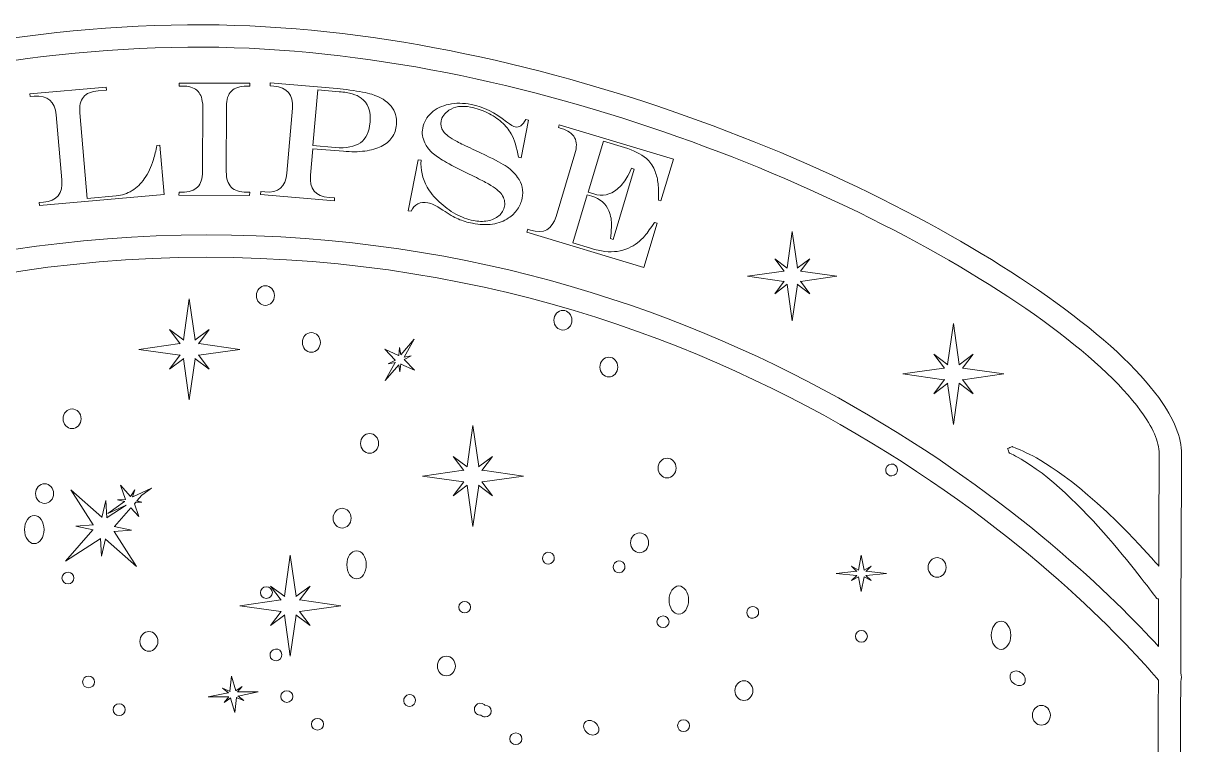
# Model space of a CAD drawing. Header units: millimetres. Extents: x 4 to 54.2, y 0 to 64.9.
# Drawn here: x 24.37 to 54.2, y 46.3 to 64.87 of the extents above; entities that cross this region are included whole.
import ezdxf

# ---------------------------------------------------------------- set-up
doc = ezdxf.new("R2010")
doc.units = ezdxf.units.MM

msp = doc.modelspace()

# ---------------------------------------------------------------- linework, layer by layer
at = {"color": 18, "linetype": 'Continuous', "lineweight": 9, "true_color": 0x000000}
for points in [[(43.965, 58.488), (43.723, 58.809), (44.045, 58.568), (44.04, 58.575), (44.173, 59.51), (44.306, 58.575), (44.301, 58.568), (44.622, 58.809), (44.381, 58.488), (44.389, 58.492), (45.323, 58.36), (44.389, 58.227), (44.381, 58.232), (44.622, 57.91), (44.301, 58.152), (44.306, 58.144), (44.173, 57.21), (44.04, 58.144), (44.045, 58.152), (43.723, 57.91), (43.965, 58.232), (43.957, 58.227), (43.023, 58.36), (43.957, 58.492), (43.965, 58.488)], [(28.416, 56.622), (28.143, 56.985), (28.507, 56.712), (28.501, 56.721), (28.651, 57.777), (28.801, 56.721), (28.796, 56.712), (29.16, 56.985), (28.886, 56.622), (28.895, 56.627), (29.951, 56.477), (28.895, 56.327), (28.886, 56.332), (29.16, 55.969), (28.796, 56.242), (28.801, 56.233), (28.651, 55.177), (28.501, 56.233), (28.507, 56.242), (28.143, 55.969), (28.416, 56.332), (28.408, 56.327), (27.351, 56.477), (28.408, 56.627), (28.416, 56.622)], [(48.088, 55.989), (47.815, 56.353), (48.178, 56.08), (48.173, 56.088), (48.323, 57.145), (48.473, 56.088), (48.468, 56.08), (48.831, 56.353), (48.558, 55.989), (48.567, 55.995), (49.623, 55.845), (48.567, 55.695), (48.558, 55.7), (48.831, 55.336), (48.468, 55.61), (48.473, 55.601), (48.323, 54.545), (48.173, 55.601), (48.178, 55.61), (47.815, 55.336), (48.088, 55.7), (48.079, 55.695), (47.023, 55.845), (48.079, 55.995), (48.088, 55.989)], [(34.041, 56.316), (34.065, 56.522), (34.093, 56.335), (34.094, 56.339), (34.443, 56.74), (34.183, 56.277), (34.179, 56.275), (34.364, 56.311), (34.179, 56.219), (34.183, 56.219), (34.451, 55.939), (34.097, 56.097), (34.096, 56.101), (34.072, 55.895), (34.043, 56.082), (34.042, 56.078), (33.694, 55.677), (33.954, 56.14), (33.958, 56.142), (33.772, 56.106), (33.957, 56.198), (33.953, 56.198), (33.685, 56.478), (34.04, 56.32), (34.041, 56.316)], [(35.716, 53.358), (35.443, 53.722), (35.807, 53.449), (35.801, 53.457), (35.951, 54.514), (36.101, 53.457), (36.096, 53.449), (36.46, 53.722), (36.186, 53.358), (36.195, 53.364), (37.251, 53.214), (36.195, 53.064), (36.186, 53.069), (36.46, 52.705), (36.096, 52.979), (36.101, 52.97), (35.951, 51.914), (35.801, 52.97), (35.807, 52.979), (35.443, 52.705), (35.716, 53.069), (35.708, 53.064), (34.651, 53.214), (35.708, 53.364), (35.716, 53.358)], [(27.15, 52.4), (26.729, 51.918), (26.719, 51.917), (27.164, 51.82), (26.71, 51.789), (26.72, 51.786), (27.296, 50.888), (26.492, 51.59), (26.491, 51.6), (26.394, 51.156), (26.363, 51.61), (26.36, 51.6), (25.462, 51.024), (26.164, 51.827), (26.174, 51.829), (25.73, 51.926), (26.184, 51.956), (26.174, 51.959), (25.598, 52.857), (26.401, 52.155), (26.403, 52.145), (26.5, 52.59), (26.53, 52.136), (26.534, 52.146), (27.027, 52.462), (26.555, 52.25), (26.985, 52.561), (26.989, 52.562), (26.806, 52.607), (27.012, 52.613), (27.008, 52.614), (26.883, 52.981), (27.138, 52.689), (27.137, 52.685), (27.245, 52.861), (27.193, 52.68), (27.196, 52.683), (27.68, 52.901), (27.43, 52.72), (27.303, 52.575), (27.429, 52.544), (27.272, 52.54), (27.239, 52.501), (27.352, 52.17), (27.15, 52.4)], [(31.016, 50.022), (30.743, 50.385), (31.107, 50.112), (31.101, 50.121), (31.251, 51.177), (31.401, 50.121), (31.396, 50.112), (31.76, 50.385), (31.486, 50.022), (31.495, 50.027), (32.551, 49.877), (31.495, 49.727), (31.486, 49.732), (31.76, 49.369), (31.396, 49.642), (31.401, 49.633), (31.251, 48.577), (31.101, 49.633), (31.107, 49.642), (30.743, 49.369), (31.016, 49.732), (31.008, 49.727), (29.951, 49.877), (31.008, 50.027), (31.016, 50.022)], [(45.834, 50.761), (45.697, 50.892), (45.879, 50.793), (45.876, 50.796), (45.951, 51.177), (46.026, 50.796), (46.024, 50.793), (46.206, 50.892), (46.069, 50.761), (46.073, 50.763), (46.601, 50.709), (46.073, 50.655), (46.069, 50.657), (46.206, 50.526), (46.024, 50.624), (46.026, 50.621), (45.951, 50.24), (45.876, 50.621), (45.879, 50.624), (45.697, 50.526), (45.834, 50.657), (45.83, 50.655), (45.301, 50.709), (45.83, 50.763), (45.834, 50.761)], [(29.659, 47.636), (29.51, 47.752), (29.701, 47.672), (29.698, 47.675), (29.735, 48.061), (29.847, 47.69), (29.845, 47.687), (30.016, 47.802), (29.893, 47.659), (29.897, 47.661), (30.428, 47.659), (29.908, 47.553), (29.903, 47.555), (30.052, 47.438), (29.861, 47.518), (29.864, 47.515), (29.827, 47.129), (29.715, 47.5), (29.717, 47.504), (29.546, 47.388), (29.669, 47.532), (29.665, 47.529), (29.134, 47.531), (29.655, 47.637), (29.659, 47.636)]]:
    msp.add_lwpolyline(points, close=True, dxfattribs=at)
for points, knots in [([(54.172, 47.928), (54.147, 39.231), (54.164, 37.19), (53.847, 24.97), (53.783, 22.513), (52.481, 19.761), (50.482, 17.011), (47.528, 12.945), (43.056, 8.868), (38.944, 5.735), (35.741, 3.293), (32.755, 1.424), (30.875, 0.571), (30.005, 0.176), (29.348, 0.003), (28.991, 0.05), (28.501, 0.114), (27.594, 0.441), (26.407, 1.008), (23.715, 2.295), (19.533, 4.821), (15.533, 8.164), (9.787, 12.966), (4.436, 19.456), (4.333, 26.362), (4.163, 37.85), (4.151, 44.644), (3.986, 53.78), (3.979, 54.192), (4.154, 54.686), (4.515, 55.226), (5.009, 55.967), (5.855, 56.817), (6.993, 57.696), (11.337, 61.049), (19.966, 64.874), (29.029, 64.832), (37.429, 64.794), (46.36, 61.01), (50.958, 57.684), (52.161, 56.813), (53.071, 55.971), (53.607, 55.235), (54, 54.694), (54.196, 54.199), (54.194, 53.784), (54.184, 51.606), (54.177, 49.762), (54.173, 48.146), (54.201, 48.075), (54.2, 47.997), (54.172, 47.928)], [0, 0, 0, 0, 1, 1, 1, 2, 2, 2, 3, 3, 3, 4, 4, 4, 5, 5, 5, 6, 6, 6, 7, 7, 7, 8, 8, 8, 9, 9, 9, 10, 10, 10, 11, 11, 11, 12, 12, 12, 13, 13, 13, 14, 14, 14, 15, 15, 15, 16, 16, 16, 17, 17, 17, 17]), ([(53.606, 50.898), (53.61, 51.793), (53.613, 52.752), (53.618, 53.786), (53.62, 54.107), (53.445, 54.479), (53.141, 54.896), (52.632, 55.595), (51.764, 56.391), (50.621, 57.218), (46.093, 60.493), (37.298, 64.219), (29.027, 64.257), (20.11, 64.297), (11.618, 60.54), (7.345, 57.24), (6.268, 56.408), (5.461, 55.608), (4.994, 54.907), (4.714, 54.487), (4.556, 54.111), (4.562, 53.79), (4.583, 52.636), (4.601, 51.519), (4.617, 50.426), (4.815, 50.652), (5.068, 50.931), (5.357, 51.226), (7.033, 52.937), (8.015, 53.328), (8.325, 53.442), (8.332, 53.445), (8.34, 53.452), (8.347, 53.45), (8.408, 53.432), (8.403, 53.419), (8.464, 53.4), (8.441, 53.365), (8.438, 53.319), (8.414, 53.284), (8.398, 53.26), (7.676, 53.045), (6.336, 51.615), (5.461, 50.682), (4.714, 49.661), (4.63, 49.551), (4.636, 49.161), (4.641, 48.774), (4.647, 48.389), (6.727, 50.794), (15.157, 59.418), (29.09, 59.422), (42.976, 59.425), (51.466, 51.177), (53.599, 48.831), (53.599, 48.831), (53.603, 50.057), (53.603, 50.057), (53.588, 50.059), (53.57, 50.055), (53.557, 50.063), (53.53, 50.081), (51.725, 52.636), (50.159, 53.594), (49.9, 53.753), (49.768, 53.802), (49.766, 53.806), (49.742, 53.841), (49.739, 53.887), (49.716, 53.922), (49.757, 53.934), (49.792, 53.96), (49.833, 53.972), (49.833, 53.972), (50.042, 53.9), (50.289, 53.772), (50.651, 53.585), (51.738, 52.978), (53.411, 51.119), (53.474, 51.049), (53.541, 50.973), (53.606, 50.898)], [0, 0, 0, 0, 1, 1, 1, 2, 2, 2, 3, 3, 3, 4, 4, 4, 5, 5, 5, 6, 6, 6, 7, 7, 7, 8, 8, 8, 9, 9, 9, 10, 10, 10, 11, 11, 11, 12, 12, 12, 13, 13, 13, 14, 14, 14, 15, 15, 15, 16, 16, 16, 17, 17, 17, 18, 18, 18, 19, 19, 19, 20, 20, 20, 21, 21, 21, 22, 22, 22, 23, 23, 23, 24, 24, 24, 25, 25, 25, 26, 26, 26, 27, 27, 27, 27]), ([(28.387, 60.525), (28.387, 60.525), (28.467, 60.525), (28.467, 60.525), (28.645, 60.524), (28.777, 60.567), (28.863, 60.653), (28.949, 60.739), (28.993, 60.871), (28.993, 61.049), (28.993, 61.049), (28.996, 62.793), (28.996, 62.793), (28.985, 62.884), (28.968, 62.957), (28.945, 63.01), (28.923, 63.064), (28.889, 63.109), (28.843, 63.145), (28.761, 63.218), (28.637, 63.255), (28.471, 63.255), (28.471, 63.255), (28.391, 63.255), (28.391, 63.255), (28.391, 63.255), (28.391, 63.332), (28.391, 63.332), (28.391, 63.332), (30.21, 63.329), (30.21, 63.329), (30.21, 63.329), (30.21, 63.252), (30.21, 63.252), (30.21, 63.252), (30.129, 63.252), (30.129, 63.252), (29.952, 63.253), (29.82, 63.21), (29.734, 63.125), (29.649, 63.04), (29.606, 62.907), (29.605, 62.728), (29.605, 62.728), (29.603, 61.048), (29.603, 61.048), (29.602, 60.87), (29.645, 60.738), (29.731, 60.652), (29.817, 60.565), (29.949, 60.522), (30.125, 60.522), (30.125, 60.522), (30.206, 60.522), (30.206, 60.522), (30.206, 60.522), (30.205, 60.441), (30.205, 60.441), (30.205, 60.441), (28.386, 60.444), (28.386, 60.444), (28.386, 60.444), (28.387, 60.525), (28.387, 60.525)], [0, 0, 0, 0, 1, 1, 1, 2, 2, 2, 3, 3, 3, 4, 4, 4, 5, 5, 5, 6, 6, 6, 7, 7, 7, 8, 8, 8, 9, 9, 9, 10, 10, 10, 11, 11, 11, 12, 12, 12, 13, 13, 13, 14, 14, 14, 15, 15, 15, 16, 16, 16, 17, 17, 17, 18, 18, 18, 19, 19, 19, 20, 20, 20, 21, 21, 21, 21]), ([(30.737, 63.338), (30.737, 63.338), (32.454, 63.191), (32.454, 63.191), (32.556, 63.182), (32.667, 63.17), (32.787, 63.152), (32.907, 63.135), (33.015, 63.117), (33.11, 63.099), (33.206, 63.08), (33.284, 63.061), (33.346, 63.042), (33.569, 62.975), (33.735, 62.874), (33.844, 62.739), (33.954, 62.605), (34.001, 62.445), (33.985, 62.261), (33.974, 62.135), (33.935, 62.025), (33.869, 61.931), (33.803, 61.837), (33.711, 61.761), (33.594, 61.703), (33.476, 61.644), (33.334, 61.604), (33.169, 61.582), (33.004, 61.56), (32.82, 61.558), (32.617, 61.576), (32.617, 61.576), (31.828, 61.643), (31.828, 61.643), (31.828, 61.643), (31.77, 60.959), (31.77, 60.959), (31.74, 60.608), (31.899, 60.417), (32.248, 60.387), (32.248, 60.387), (32.392, 60.375), (32.392, 60.375), (32.392, 60.375), (32.385, 60.299), (32.385, 60.299), (32.385, 60.299), (30.486, 60.461), (30.486, 60.461), (30.486, 60.461), (30.493, 60.537), (30.493, 60.537), (30.493, 60.537), (30.594, 60.529), (30.594, 60.529), (30.943, 60.499), (31.132, 60.66), (31.162, 61.011), (31.162, 61.011), (31.305, 62.686), (31.305, 62.686), (31.335, 63.034), (31.176, 63.224), (30.827, 63.254), (30.827, 63.254), (30.73, 63.262), (30.73, 63.262), (30.73, 63.262), (30.737, 63.338), (30.737, 63.338)], [0, 0, 0, 0, 1, 1, 1, 2, 2, 2, 3, 3, 3, 4, 4, 4, 5, 5, 5, 6, 6, 6, 7, 7, 7, 8, 8, 8, 9, 9, 9, 10, 10, 10, 11, 11, 11, 12, 12, 12, 13, 13, 13, 14, 14, 14, 15, 15, 15, 16, 16, 16, 17, 17, 17, 18, 18, 18, 19, 19, 19, 20, 20, 20, 21, 21, 21, 22, 22, 22, 23, 23, 23, 23]), ([(24.548, 63.058), (24.548, 63.058), (26.51, 63.228), (26.51, 63.228), (26.51, 63.228), (26.517, 63.152), (26.517, 63.152), (26.517, 63.152), (26.309, 63.134), (26.309, 63.134), (26.132, 63.119), (26.004, 63.065), (25.926, 62.972), (25.849, 62.88), (25.818, 62.744), (25.833, 62.566), (25.833, 62.566), (26.024, 60.364), (26.024, 60.364), (26.024, 60.364), (26.77, 60.429), (26.77, 60.429), (26.917, 60.442), (27.053, 60.487), (27.177, 60.563), (27.302, 60.64), (27.407, 60.74), (27.493, 60.866), (27.545, 60.943), (27.589, 61.02), (27.627, 61.095), (27.665, 61.17), (27.699, 61.26), (27.73, 61.365), (27.761, 61.47), (27.79, 61.591), (27.817, 61.726), (27.817, 61.726), (27.893, 61.732), (27.893, 61.732), (27.893, 61.732), (28.004, 60.46), (28.004, 60.46), (28.004, 60.46), (24.797, 60.181), (24.797, 60.181), (24.797, 60.181), (24.787, 60.257), (24.787, 60.257), (24.787, 60.257), (24.894, 60.266), (24.894, 60.266), (25.242, 60.297), (25.402, 60.487), (25.371, 60.839), (25.371, 60.839), (25.226, 62.513), (25.226, 62.513), (25.195, 62.862), (25.006, 63.021), (24.657, 62.991), (24.657, 62.991), (24.554, 62.982), (24.554, 62.982), (24.554, 62.982), (24.548, 63.058), (24.548, 63.058)], [0, 0, 0, 0, 1, 1, 1, 2, 2, 2, 3, 3, 3, 4, 4, 4, 5, 5, 5, 6, 6, 6, 7, 7, 7, 8, 8, 8, 9, 9, 9, 10, 10, 10, 11, 11, 11, 12, 12, 12, 13, 13, 13, 14, 14, 14, 15, 15, 15, 16, 16, 16, 17, 17, 17, 18, 18, 18, 19, 19, 19, 20, 20, 20, 21, 21, 21, 22, 22, 22, 22]), ([(31.958, 63.157), (31.958, 63.157), (31.835, 61.723), (31.835, 61.723), (31.835, 61.723), (32.41, 61.674), (32.41, 61.674), (32.694, 61.65), (32.909, 61.691), (33.055, 61.796), (33.201, 61.902), (33.284, 62.078), (33.305, 62.324), (33.33, 62.611), (33.253, 62.819), (33.075, 62.947), (33.011, 62.993), (32.934, 63.028), (32.845, 63.054), (32.756, 63.08), (32.644, 63.098), (32.51, 63.11), (32.51, 63.11), (31.958, 63.157), (31.958, 63.157)], [0, 0, 0, 0, 1, 1, 1, 2, 2, 2, 3, 3, 3, 4, 4, 4, 5, 5, 5, 6, 6, 6, 7, 7, 7, 8, 8, 8, 8]), ([(37.312, 62.392), (37.312, 62.392), (37.383, 62.378), (37.383, 62.378), (37.383, 62.378), (37.193, 61.406), (37.193, 61.406), (37.193, 61.406), (37.122, 61.42), (37.122, 61.42), (37.083, 61.67), (37.021, 61.872), (36.939, 62.024), (36.878, 62.132), (36.796, 62.232), (36.691, 62.324), (36.586, 62.417), (36.464, 62.498), (36.325, 62.566), (36.186, 62.635), (36.042, 62.684), (35.892, 62.713), (35.779, 62.735), (35.676, 62.739), (35.582, 62.725), (35.488, 62.711), (35.405, 62.679), (35.332, 62.63), (35.28, 62.595), (35.236, 62.553), (35.2, 62.504), (35.164, 62.455), (35.141, 62.406), (35.131, 62.356), (35.113, 62.261), (35.133, 62.172), (35.193, 62.089), (35.22, 62.048), (35.262, 62.006), (35.319, 61.963), (35.376, 61.92), (35.451, 61.873), (35.545, 61.824), (35.638, 61.775), (35.77, 61.712), (35.94, 61.633), (35.986, 61.609), (36.017, 61.594), (36.034, 61.588), (36.034, 61.588), (36.129, 61.544), (36.129, 61.544), (36.129, 61.544), (36.279, 61.473), (36.279, 61.473), (36.534, 61.351), (36.717, 61.252), (36.83, 61.176), (36.943, 61.099), (37.034, 61.009), (37.104, 60.905), (37.159, 60.829), (37.197, 60.744), (37.218, 60.652), (37.238, 60.559), (37.239, 60.463), (37.22, 60.365), (37.201, 60.267), (37.161, 60.174), (37.1, 60.084), (37.039, 59.994), (36.962, 59.919), (36.871, 59.86), (36.75, 59.777), (36.612, 59.724), (36.455, 59.701), (36.298, 59.678), (36.126, 59.685), (35.938, 59.722), (35.807, 59.747), (35.686, 59.784), (35.576, 59.833), (35.465, 59.882), (35.333, 59.958), (35.181, 60.061), (35.081, 60.125), (35.004, 60.171), (34.95, 60.197), (34.897, 60.224), (34.845, 60.242), (34.795, 60.252), (34.699, 60.271), (34.612, 60.261), (34.535, 60.224), (34.459, 60.186), (34.4, 60.123), (34.36, 60.033), (34.36, 60.033), (34.289, 60.047), (34.289, 60.047), (34.289, 60.047), (34.545, 61.358), (34.545, 61.358), (34.545, 61.358), (34.616, 61.344), (34.616, 61.344), (34.599, 61.106), (34.652, 60.877), (34.775, 60.656), (34.849, 60.526), (34.952, 60.399), (35.082, 60.275), (35.213, 60.15), (35.355, 60.046), (35.509, 59.961), (35.662, 59.877), (35.813, 59.82), (35.96, 59.791), (36.091, 59.766), (36.215, 59.764), (36.333, 59.786), (36.45, 59.808), (36.547, 59.851), (36.623, 59.917), (36.699, 59.982), (36.746, 60.063), (36.765, 60.161), (36.785, 60.263), (36.762, 60.364), (36.695, 60.463), (36.665, 60.507), (36.622, 60.55), (36.568, 60.593), (36.514, 60.636), (36.442, 60.683), (36.353, 60.734), (36.264, 60.785), (36.141, 60.849), (35.983, 60.926), (35.983, 60.926), (35.791, 61.02), (35.791, 61.02), (35.491, 61.167), (35.285, 61.276), (35.173, 61.347), (35.046, 61.424), (34.948, 61.495), (34.88, 61.56), (34.812, 61.625), (34.757, 61.702), (34.716, 61.79), (34.653, 61.915), (34.634, 62.042), (34.659, 62.172), (34.69, 62.329), (34.764, 62.461), (34.882, 62.567), (35, 62.674), (35.149, 62.747), (35.331, 62.784), (35.512, 62.822), (35.705, 62.821), (35.909, 62.781), (36.217, 62.721), (36.521, 62.573), (36.818, 62.336), (36.923, 62.255), (36.997, 62.211), (37.039, 62.203), (37.144, 62.182), (37.235, 62.245), (37.312, 62.392)], [0, 0, 0, 0, 1, 1, 1, 2, 2, 2, 3, 3, 3, 4, 4, 4, 5, 5, 5, 6, 6, 6, 7, 7, 7, 8, 8, 8, 9, 9, 9, 10, 10, 10, 11, 11, 11, 12, 12, 12, 13, 13, 13, 14, 14, 14, 15, 15, 15, 16, 16, 16, 17, 17, 17, 18, 18, 18, 19, 19, 19, 20, 20, 20, 21, 21, 21, 22, 22, 22, 23, 23, 23, 24, 24, 24, 25, 25, 25, 26, 26, 26, 27, 27, 27, 28, 28, 28, 29, 29, 29, 30, 30, 30, 31, 31, 31, 32, 32, 32, 33, 33, 33, 34, 34, 34, 35, 35, 35, 36, 36, 36, 37, 37, 37, 38, 38, 38, 39, 39, 39, 40, 40, 40, 41, 41, 41, 42, 42, 42, 43, 43, 43, 44, 44, 44, 45, 45, 45, 46, 46, 46, 47, 47, 47, 48, 48, 48, 49, 49, 49, 50, 50, 50, 51, 51, 51, 52, 52, 52, 53, 53, 53, 54, 54, 54, 55, 55, 55, 56, 56, 56, 57, 57, 57, 57]), ([(38.174, 62.258), (38.174, 62.258), (41.115, 61.371), (41.115, 61.371), (41.115, 61.371), (40.792, 60.301), (40.792, 60.301), (40.792, 60.301), (40.733, 60.319), (40.733, 60.319), (40.735, 60.522), (40.729, 60.677), (40.714, 60.783), (40.699, 60.889), (40.67, 60.994), (40.627, 61.098), (40.573, 61.222), (40.504, 61.32), (40.419, 61.391), (40.277, 61.507), (40.09, 61.601), (39.858, 61.671), (39.858, 61.671), (39.314, 61.835), (39.314, 61.835), (39.314, 61.835), (38.917, 60.521), (38.917, 60.521), (38.917, 60.521), (39.064, 60.477), (39.064, 60.477), (39.282, 60.411), (39.483, 60.452), (39.667, 60.601), (39.762, 60.678), (39.846, 60.778), (39.917, 60.901), (39.95, 60.953), (39.99, 61.033), (40.037, 61.14), (40.037, 61.14), (40.106, 61.119), (40.106, 61.119), (40.106, 61.119), (39.559, 59.306), (39.559, 59.306), (39.559, 59.306), (39.49, 59.327), (39.49, 59.327), (39.504, 59.429), (39.513, 59.527), (39.517, 59.62), (39.521, 59.713), (39.518, 59.79), (39.507, 59.853), (39.497, 59.915), (39.478, 59.98), (39.452, 60.046), (39.378, 60.229), (39.231, 60.353), (39.012, 60.419), (39.012, 60.419), (38.897, 60.453), (38.897, 60.453), (38.897, 60.453), (38.524, 59.217), (38.524, 59.217), (38.524, 59.217), (38.979, 59.079), (38.979, 59.079), (39.114, 59.039), (39.238, 59.012), (39.351, 58.998), (39.464, 58.985), (39.57, 58.986), (39.668, 59), (39.766, 59.014), (39.862, 59.043), (39.957, 59.085), (40.119, 59.155), (40.261, 59.261), (40.381, 59.403), (40.45, 59.485), (40.531, 59.599), (40.624, 59.745), (40.624, 59.745), (40.698, 59.723), (40.698, 59.723), (40.698, 59.723), (40.354, 58.585), (40.354, 58.585), (40.354, 58.585), (37.344, 59.493), (37.344, 59.493), (37.344, 59.493), (37.362, 59.567), (37.362, 59.567), (37.362, 59.567), (37.438, 59.544), (37.438, 59.544), (37.773, 59.443), (37.991, 59.562), (38.093, 59.899), (38.093, 59.899), (38.578, 61.508), (38.578, 61.508), (38.63, 61.68), (38.627, 61.819), (38.57, 61.925), (38.513, 62.032), (38.399, 62.111), (38.227, 62.162), (38.227, 62.162), (38.152, 62.185), (38.152, 62.185), (38.152, 62.185), (38.174, 62.258), (38.174, 62.258)], [0, 0, 0, 0, 1, 1, 1, 2, 2, 2, 3, 3, 3, 4, 4, 4, 5, 5, 5, 6, 6, 6, 7, 7, 7, 8, 8, 8, 9, 9, 9, 10, 10, 10, 11, 11, 11, 12, 12, 12, 13, 13, 13, 14, 14, 14, 15, 15, 15, 16, 16, 16, 17, 17, 17, 18, 18, 18, 19, 19, 19, 20, 20, 20, 21, 21, 21, 22, 22, 22, 23, 23, 23, 24, 24, 24, 25, 25, 25, 26, 26, 26, 27, 27, 27, 28, 28, 28, 29, 29, 29, 30, 30, 30, 31, 31, 31, 32, 32, 32, 33, 33, 33, 34, 34, 34, 35, 35, 35, 36, 36, 36, 37, 37, 37, 38, 38, 38, 39, 39, 39, 39]), ([(53.375, 29.099), (53.585, 37.82), (53.575, 40.326), (53.597, 47.961), (52.67, 49.071), (44.08, 58.85), (29.09, 58.846), (13.964, 58.842), (5.441, 48.495), (4.658, 47.503), (4.715, 43.135), (4.751, 38.942), (4.809, 33.94), (4.812, 33.941), (4.815, 33.941), (4.819, 33.941), (4.911, 33.941), (4.986, 33.845), (4.986, 33.726), (4.986, 33.608), (4.911, 33.512), (4.819, 33.512), (4.819, 33.512), (4.814, 33.512), (4.814, 33.512), (4.825, 32.589), (4.837, 31.639), (4.849, 30.655), (4.892, 30.767), (4.975, 30.843), (5.069, 30.843), (5.208, 30.843), (5.32, 30.68), (5.32, 30.48), (5.32, 30.28), (5.208, 30.117), (5.069, 30.117), (4.978, 30.117), (4.898, 30.188), (4.854, 30.293), (4.871, 29.045), (4.889, 27.741), (4.909, 26.37), (5.009, 19.619), (10.284, 13.3), (15.902, 8.605), (16.27, 8.298), (16.639, 7.997), (17.009, 7.704), (16.986, 7.759), (16.973, 7.823), (16.973, 7.892), (16.973, 8.092), (17.085, 8.255), (17.224, 8.255), (17.362, 8.255), (17.475, 8.092), (17.475, 7.892), (17.475, 7.695), (17.366, 7.535), (17.231, 7.529), (20.762, 4.757), (24.29, 2.658), (26.656, 1.527), (27.764, 0.997), (28.608, 0.681), (29.066, 0.621), (29.365, 0.581), (29.906, 0.763), (30.637, 1.095), (32.265, 1.834), (34.73, 3.346), (37.445, 5.333), (37.436, 5.352), (37.431, 5.373), (37.431, 5.395), (37.431, 5.478), (37.5, 5.545), (37.586, 5.545), (37.624, 5.545), (37.658, 5.532), (37.685, 5.51), (37.986, 5.732), (38.29, 5.96), (38.596, 6.192), (39.471, 6.86), (40.364, 7.57), (41.254, 8.314), (41.233, 8.34), (41.22, 8.373), (41.22, 8.408), (41.22, 8.491), (41.289, 8.558), (41.374, 8.558), (41.419, 8.558), (41.459, 8.54), (41.487, 8.51), (44.655, 11.18), (47.777, 14.267), (50.016, 17.349), (51.936, 19.991), (53.21, 22.625), (53.271, 24.985), (53.31, 26.494), (53.345, 27.847), (53.374, 29.078), (53.374, 29.078), (52.448, 28.722), (52.448, 28.722), (52.448, 28.722), (52.439, 28.725), (52.439, 28.725), (52.439, 28.725), (52.786, 28.432), (52.786, 28.432), (52.786, 28.432), (52.371, 28.617), (52.371, 28.617), (52.371, 28.617), (52.378, 28.61), (52.378, 28.61), (52.378, 28.61), (52.468, 27.547), (52.468, 27.547), (52.468, 27.547), (52.085, 28.543), (52.085, 28.543), (52.085, 28.543), (52.089, 28.552), (52.089, 28.552), (52.089, 28.552), (51.795, 28.205), (51.795, 28.205), (51.795, 28.205), (51.98, 28.62), (51.98, 28.62), (51.98, 28.62), (51.973, 28.613), (51.973, 28.613), (51.973, 28.613), (50.91, 28.523), (50.91, 28.523), (50.91, 28.523), (51.906, 28.906), (51.906, 28.906), (51.906, 28.906), (51.916, 28.902), (51.916, 28.902), (51.916, 28.902), (51.568, 29.196), (51.568, 29.196), (51.568, 29.196), (51.984, 29.011), (51.984, 29.011), (51.984, 29.011), (51.977, 29.018), (51.977, 29.018), (51.977, 29.018), (51.887, 30.081), (51.887, 30.081), (51.887, 30.081), (52.269, 29.085), (52.269, 29.085), (52.269, 29.085), (52.266, 29.075), (52.266, 29.075), (52.266, 29.075), (52.559, 29.423), (52.559, 29.423), (52.559, 29.423), (52.374, 29.007), (52.374, 29.007), (52.374, 29.007), (52.381, 29.015), (52.381, 29.015), (52.381, 29.015), (53.375, 29.099), (53.375, 29.099)], [0, 0, 0, 0, 1, 1, 1, 2, 2, 2, 3, 3, 3, 4, 4, 4, 5, 5, 5, 6, 6, 6, 7, 7, 7, 8, 8, 8, 9, 9, 9, 10, 10, 10, 11, 11, 11, 12, 12, 12, 13, 13, 13, 14, 14, 14, 15, 15, 15, 16, 16, 16, 17, 17, 17, 18, 18, 18, 19, 19, 19, 20, 20, 20, 21, 21, 21, 22, 22, 22, 23, 23, 23, 24, 24, 24, 25, 25, 25, 26, 26, 26, 27, 27, 27, 28, 28, 28, 29, 29, 29, 30, 30, 30, 31, 31, 31, 32, 32, 32, 33, 33, 33, 34, 34, 34, 35, 35, 35, 36, 36, 36, 37, 37, 37, 38, 38, 38, 39, 39, 39, 40, 40, 40, 41, 41, 41, 42, 42, 42, 43, 43, 43, 44, 44, 44, 45, 45, 45, 46, 46, 46, 47, 47, 47, 48, 48, 48, 49, 49, 49, 50, 50, 50, 51, 51, 51, 52, 52, 52, 53, 53, 53, 54, 54, 54, 55, 55, 55, 56, 56, 56, 57, 57, 57, 58, 58, 58, 59, 59, 59, 59]), ([(30.61, 58.116), (30.738, 58.116), (30.842, 58.002), (30.842, 57.862), (30.842, 57.722), (30.738, 57.608), (30.61, 57.608), (30.482, 57.608), (30.378, 57.722), (30.378, 57.862), (30.378, 58.002), (30.482, 58.116), (30.61, 58.116)], [0, 0, 0, 0, 1, 1, 1, 2, 2, 2, 3, 3, 3, 4, 4, 4, 4]), ([(38.268, 57.481), (38.396, 57.481), (38.5, 57.368), (38.5, 57.228), (38.5, 57.088), (38.396, 56.974), (38.268, 56.974), (38.141, 56.974), (38.037, 57.088), (38.037, 57.228), (38.037, 57.368), (38.141, 57.481), (38.268, 57.481)], [0, 0, 0, 0, 1, 1, 1, 2, 2, 2, 3, 3, 3, 4, 4, 4, 4]), ([(31.793, 56.909), (31.921, 56.909), (32.025, 56.796), (32.025, 56.655), (32.025, 56.515), (31.921, 56.402), (31.793, 56.402), (31.665, 56.402), (31.561, 56.515), (31.561, 56.655), (31.561, 56.796), (31.665, 56.909), (31.793, 56.909)], [0, 0, 0, 0, 1, 1, 1, 2, 2, 2, 3, 3, 3, 4, 4, 4, 4]), ([(39.451, 56.275), (39.579, 56.275), (39.683, 56.161), (39.683, 56.021), (39.683, 55.881), (39.579, 55.768), (39.451, 55.768), (39.324, 55.768), (39.22, 55.881), (39.22, 56.021), (39.22, 56.161), (39.324, 56.275), (39.451, 56.275)], [0, 0, 0, 0, 1, 1, 1, 2, 2, 2, 3, 3, 3, 4, 4, 4, 4]), ([(25.634, 54.944), (25.762, 54.944), (25.866, 54.831), (25.866, 54.69), (25.866, 54.55), (25.762, 54.437), (25.634, 54.437), (25.506, 54.437), (25.403, 54.55), (25.403, 54.69), (25.403, 54.831), (25.506, 54.944), (25.634, 54.944)], [0, 0, 0, 0, 1, 1, 1, 2, 2, 2, 3, 3, 3, 4, 4, 4, 4]), ([(33.293, 54.31), (33.421, 54.31), (33.525, 54.196), (33.525, 54.056), (33.525, 53.916), (33.421, 53.803), (33.293, 53.803), (33.165, 53.803), (33.061, 53.916), (33.061, 54.056), (33.061, 54.196), (33.165, 54.31), (33.293, 54.31)], [0, 0, 0, 0, 1, 1, 1, 2, 2, 2, 3, 3, 3, 4, 4, 4, 4]), ([(40.951, 53.676), (41.079, 53.676), (41.183, 53.562), (41.183, 53.422), (41.183, 53.282), (41.079, 53.168), (40.951, 53.168), (40.824, 53.168), (40.72, 53.282), (40.72, 53.422), (40.72, 53.562), (40.824, 53.676), (40.951, 53.676)], [0, 0, 0, 0, 1, 1, 1, 2, 2, 2, 3, 3, 3, 4, 4, 4, 4]), ([(46.615, 53.467), (46.669, 53.533), (46.765, 53.542), (46.829, 53.489), (46.892, 53.436), (46.899, 53.339), (46.844, 53.274), (46.789, 53.209), (46.693, 53.199), (46.63, 53.253), (46.567, 53.306), (46.56, 53.402), (46.615, 53.467)], [0, 0, 0, 0, 1, 1, 1, 2, 2, 2, 3, 3, 3, 4, 4, 4, 4]), ([(24.927, 53.019), (25.055, 53.019), (25.159, 52.905), (25.159, 52.765), (25.159, 52.625), (25.055, 52.512), (24.927, 52.512), (24.799, 52.512), (24.695, 52.625), (24.695, 52.765), (24.695, 52.905), (24.799, 53.019), (24.927, 53.019)], [0, 0, 0, 0, 1, 1, 1, 2, 2, 2, 3, 3, 3, 4, 4, 4, 4]), ([(24.661, 52.2), (24.799, 52.2), (24.912, 52.038), (24.912, 51.838), (24.912, 51.637), (24.799, 51.475), (24.661, 51.475), (24.522, 51.475), (24.41, 51.637), (24.41, 51.838), (24.41, 52.038), (24.522, 52.2), (24.661, 52.2)], [0, 0, 0, 0, 1, 1, 1, 2, 2, 2, 3, 3, 3, 4, 4, 4, 4]), ([(32.586, 52.385), (32.713, 52.385), (32.817, 52.271), (32.817, 52.131), (32.817, 51.991), (32.713, 51.877), (32.586, 51.877), (32.458, 51.877), (32.354, 51.991), (32.354, 52.131), (32.354, 52.271), (32.458, 52.385), (32.586, 52.385)], [0, 0, 0, 0, 1, 1, 1, 2, 2, 2, 3, 3, 3, 4, 4, 4, 4]), ([(40.244, 51.751), (40.372, 51.751), (40.476, 51.637), (40.476, 51.497), (40.476, 51.357), (40.372, 51.243), (40.244, 51.243), (40.116, 51.243), (40.012, 51.357), (40.012, 51.497), (40.012, 51.637), (40.116, 51.751), (40.244, 51.751)], [0, 0, 0, 0, 1, 1, 1, 2, 2, 2, 3, 3, 3, 4, 4, 4, 4]), ([(32.957, 51.293), (33.095, 51.293), (33.208, 51.131), (33.208, 50.93), (33.208, 50.73), (33.095, 50.568), (32.957, 50.568), (32.818, 50.568), (32.706, 50.73), (32.706, 50.93), (32.706, 51.131), (32.818, 51.293), (32.957, 51.293)], [0, 0, 0, 0, 1, 1, 1, 2, 2, 2, 3, 3, 3, 4, 4, 4, 4]), ([(37.78, 51.199), (37.835, 51.264), (37.931, 51.274), (37.994, 51.221), (38.058, 51.168), (38.065, 51.071), (38.01, 51.006), (37.955, 50.941), (37.859, 50.931), (37.796, 50.984), (37.732, 51.038), (37.725, 51.134), (37.78, 51.199)], [0, 0, 0, 0, 1, 1, 1, 2, 2, 2, 3, 3, 3, 4, 4, 4, 4]), ([(39.6, 50.975), (39.655, 51.04), (39.751, 51.05), (39.814, 50.997), (39.878, 50.943), (39.884, 50.847), (39.83, 50.782), (39.775, 50.717), (39.679, 50.707), (39.615, 50.76), (39.552, 50.814), (39.545, 50.91), (39.6, 50.975)], [0, 0, 0, 0, 1, 1, 1, 2, 2, 2, 3, 3, 3, 4, 4, 4, 4]), ([(47.903, 51.116), (48.031, 51.116), (48.134, 51.003), (48.134, 50.863), (48.134, 50.723), (48.031, 50.609), (47.903, 50.609), (47.775, 50.609), (47.671, 50.723), (47.671, 50.863), (47.671, 51.003), (47.775, 51.116), (47.903, 51.116)], [0, 0, 0, 0, 1, 1, 1, 2, 2, 2, 3, 3, 3, 4, 4, 4, 4]), ([(25.529, 50.74), (25.614, 50.74), (25.683, 50.673), (25.683, 50.59), (25.683, 50.507), (25.614, 50.44), (25.529, 50.44), (25.443, 50.44), (25.374, 50.507), (25.374, 50.59), (25.374, 50.673), (25.443, 50.74), (25.529, 50.74)], [0, 0, 0, 0, 1, 1, 1, 2, 2, 2, 3, 3, 3, 4, 4, 4, 4]), ([(30.634, 50.365), (30.72, 50.365), (30.789, 50.298), (30.789, 50.215), (30.789, 50.132), (30.72, 50.065), (30.634, 50.065), (30.549, 50.065), (30.48, 50.132), (30.48, 50.215), (30.48, 50.298), (30.549, 50.365), (30.634, 50.365)], [0, 0, 0, 0, 1, 1, 1, 2, 2, 2, 3, 3, 3, 4, 4, 4, 4]), ([(41.253, 50.386), (41.391, 50.386), (41.503, 50.224), (41.503, 50.023), (41.503, 49.823), (41.391, 49.66), (41.253, 49.66), (41.114, 49.66), (41.002, 49.823), (41.002, 50.023), (41.002, 50.224), (41.114, 50.386), (41.253, 50.386)], [0, 0, 0, 0, 1, 1, 1, 2, 2, 2, 3, 3, 3, 4, 4, 4, 4]), ([(35.74, 49.99), (35.825, 49.99), (35.894, 49.923), (35.894, 49.84), (35.894, 49.757), (35.825, 49.69), (35.74, 49.69), (35.655, 49.69), (35.586, 49.757), (35.586, 49.84), (35.586, 49.923), (35.655, 49.99), (35.74, 49.99)], [0, 0, 0, 0, 1, 1, 1, 2, 2, 2, 3, 3, 3, 4, 4, 4, 4]), ([(43.041, 49.802), (43.096, 49.867), (43.192, 49.877), (43.255, 49.823), (43.318, 49.77), (43.325, 49.674), (43.27, 49.609), (43.215, 49.543), (43.119, 49.534), (43.056, 49.587), (42.993, 49.64), (42.986, 49.737), (43.041, 49.802)], [0, 0, 0, 0, 1, 1, 1, 2, 2, 2, 3, 3, 3, 4, 4, 4, 4]), ([(40.846, 49.615), (40.931, 49.615), (41, 49.548), (41, 49.465), (41, 49.382), (40.931, 49.315), (40.846, 49.315), (40.76, 49.315), (40.691, 49.382), (40.691, 49.465), (40.691, 49.548), (40.76, 49.615), (40.846, 49.615)], [0, 0, 0, 0, 1, 1, 1, 2, 2, 2, 3, 3, 3, 4, 4, 4, 4]), ([(45.951, 49.24), (46.037, 49.24), (46.106, 49.173), (46.106, 49.09), (46.106, 49.007), (46.037, 48.94), (45.951, 48.94), (45.866, 48.94), (45.797, 49.007), (45.797, 49.09), (45.797, 49.173), (45.866, 49.24), (45.951, 49.24)], [0, 0, 0, 0, 1, 1, 1, 2, 2, 2, 3, 3, 3, 4, 4, 4, 4]), ([(49.548, 49.479), (49.687, 49.479), (49.799, 49.316), (49.799, 49.116), (49.799, 48.916), (49.687, 48.753), (49.548, 48.753), (49.41, 48.753), (49.297, 48.916), (49.297, 49.116), (49.297, 49.316), (49.41, 49.479), (49.548, 49.479)], [0, 0, 0, 0, 1, 1, 1, 2, 2, 2, 3, 3, 3, 4, 4, 4, 4]), ([(27.61, 49.213), (27.738, 49.213), (27.842, 49.1), (27.842, 48.96), (27.842, 48.82), (27.738, 48.706), (27.61, 48.706), (27.482, 48.706), (27.378, 48.82), (27.378, 48.96), (27.378, 49.1), (27.482, 49.213), (27.61, 49.213)], [0, 0, 0, 0, 1, 1, 1, 2, 2, 2, 3, 3, 3, 4, 4, 4, 4]), ([(30.766, 48.707), (30.821, 48.772), (30.917, 48.782), (30.98, 48.729), (31.043, 48.675), (31.05, 48.579), (30.995, 48.514), (30.941, 48.449), (30.845, 48.439), (30.781, 48.492), (30.718, 48.546), (30.711, 48.642), (30.766, 48.707)], [0, 0, 0, 0, 1, 1, 1, 2, 2, 2, 3, 3, 3, 4, 4, 4, 4]), ([(35.268, 48.579), (35.396, 48.579), (35.5, 48.466), (35.5, 48.325), (35.5, 48.185), (35.396, 48.072), (35.268, 48.072), (35.141, 48.072), (35.037, 48.185), (35.037, 48.325), (35.037, 48.466), (35.141, 48.579), (35.268, 48.579)], [0, 0, 0, 0, 1, 1, 1, 2, 2, 2, 3, 3, 3, 4, 4, 4, 4]), ([(26.057, 48.065), (26.142, 48.065), (26.212, 47.998), (26.212, 47.915), (26.212, 47.832), (26.142, 47.765), (26.057, 47.765), (25.972, 47.765), (25.903, 47.832), (25.903, 47.915), (25.903, 47.998), (25.972, 48.065), (26.057, 48.065)], [0, 0, 0, 0, 1, 1, 1, 2, 2, 2, 3, 3, 3, 4, 4, 4, 4]), ([(49.811, 48.148), (49.871, 48.218), (49.993, 48.214), (50.083, 48.137), (50.174, 48.061), (50.199, 47.942), (50.14, 47.871), (50.08, 47.801), (49.958, 47.805), (49.868, 47.881), (49.777, 47.958), (49.752, 48.077), (49.811, 48.148)], [0, 0, 0, 0, 1, 1, 1, 2, 2, 2, 3, 3, 3, 4, 4, 4, 4]), ([(42.927, 47.945), (43.055, 47.945), (43.159, 47.831), (43.159, 47.691), (43.159, 47.551), (43.055, 47.438), (42.927, 47.438), (42.799, 47.438), (42.695, 47.551), (42.695, 47.691), (42.695, 47.831), (42.799, 47.945), (42.927, 47.945)], [0, 0, 0, 0, 1, 1, 1, 2, 2, 2, 3, 3, 3, 4, 4, 4, 4]), ([(31.163, 47.69), (31.248, 47.69), (31.317, 47.623), (31.317, 47.54), (31.317, 47.457), (31.248, 47.39), (31.163, 47.39), (31.078, 47.39), (31.008, 47.457), (31.008, 47.54), (31.008, 47.623), (31.078, 47.69), (31.163, 47.69)], [0, 0, 0, 0, 1, 1, 1, 2, 2, 2, 3, 3, 3, 4, 4, 4, 4]), ([(34.206, 47.534), (34.261, 47.599), (34.357, 47.609), (34.421, 47.555), (34.484, 47.502), (34.491, 47.406), (34.436, 47.341), (34.381, 47.275), (34.285, 47.266), (34.222, 47.319), (34.158, 47.372), (34.152, 47.468), (34.206, 47.534)], [0, 0, 0, 0, 1, 1, 1, 2, 2, 2, 3, 3, 3, 4, 4, 4, 4]), ([(26.846, 47.352), (26.931, 47.352), (27, 47.285), (27, 47.202), (27, 47.119), (26.931, 47.052), (26.846, 47.052), (26.76, 47.052), (26.691, 47.119), (26.691, 47.202), (26.691, 47.285), (26.76, 47.352), (26.846, 47.352)], [0, 0, 0, 0, 1, 1, 1, 2, 2, 2, 3, 3, 3, 4, 4, 4, 4]), ([(36.157, 47.062), (36.116, 47.056), (36.075, 47.067), (36.042, 47.095), (35.978, 47.148), (35.971, 47.244), (36.026, 47.31), (36.081, 47.375), (36.177, 47.384), (36.24, 47.331), (36.246, 47.326), (36.252, 47.321), (36.257, 47.315), (36.261, 47.315), (36.265, 47.315), (36.268, 47.315), (36.354, 47.315), (36.423, 47.248), (36.423, 47.165), (36.423, 47.082), (36.354, 47.015), (36.268, 47.015), (36.225, 47.015), (36.185, 47.033), (36.157, 47.062)], [0, 0, 0, 0, 1, 1, 1, 2, 2, 2, 3, 3, 3, 4, 4, 4, 5, 5, 5, 6, 6, 6, 7, 7, 7, 8, 8, 8, 8]), ([(50.586, 47.311), (50.713, 47.311), (50.817, 47.197), (50.817, 47.057), (50.817, 46.917), (50.713, 46.803), (50.586, 46.803), (50.458, 46.803), (50.354, 46.917), (50.354, 47.057), (50.354, 47.197), (50.458, 47.311), (50.586, 47.311)], [0, 0, 0, 0, 1, 1, 1, 2, 2, 2, 3, 3, 3, 4, 4, 4, 4]), ([(31.951, 46.977), (32.037, 46.977), (32.106, 46.91), (32.106, 46.827), (32.106, 46.744), (32.037, 46.677), (31.951, 46.677), (31.866, 46.677), (31.797, 46.744), (31.797, 46.827), (31.797, 46.91), (31.866, 46.977), (31.951, 46.977)], [0, 0, 0, 0, 1, 1, 1, 2, 2, 2, 3, 3, 3, 4, 4, 4, 4]), ([(38.835, 46.875), (38.894, 46.945), (39.016, 46.941), (39.106, 46.865), (39.197, 46.788), (39.222, 46.669), (39.163, 46.599), (39.103, 46.528), (38.982, 46.532), (38.891, 46.609), (38.8, 46.685), (38.775, 46.804), (38.835, 46.875)], [0, 0, 0, 0, 1, 1, 1, 2, 2, 2, 3, 3, 3, 4, 4, 4, 4]), ([(41.374, 46.94), (41.459, 46.94), (41.529, 46.873), (41.529, 46.79), (41.529, 46.707), (41.459, 46.64), (41.374, 46.64), (41.289, 46.64), (41.22, 46.707), (41.22, 46.79), (41.22, 46.873), (41.289, 46.94), (41.374, 46.94)], [0, 0, 0, 0, 1, 1, 1, 2, 2, 2, 3, 3, 3, 4, 4, 4, 4]), ([(37.057, 46.602), (37.142, 46.602), (37.212, 46.535), (37.212, 46.452), (37.212, 46.369), (37.142, 46.302), (37.057, 46.302), (36.972, 46.302), (36.903, 46.369), (36.903, 46.452), (36.903, 46.535), (36.972, 46.602), (37.057, 46.602)], [0, 0, 0, 0, 1, 1, 1, 2, 2, 2, 3, 3, 3, 4, 4, 4, 4])]:
    msp.add_open_spline(points, degree=3, knots=knots, dxfattribs=at)

doc.saveas('drawing.dxf')
